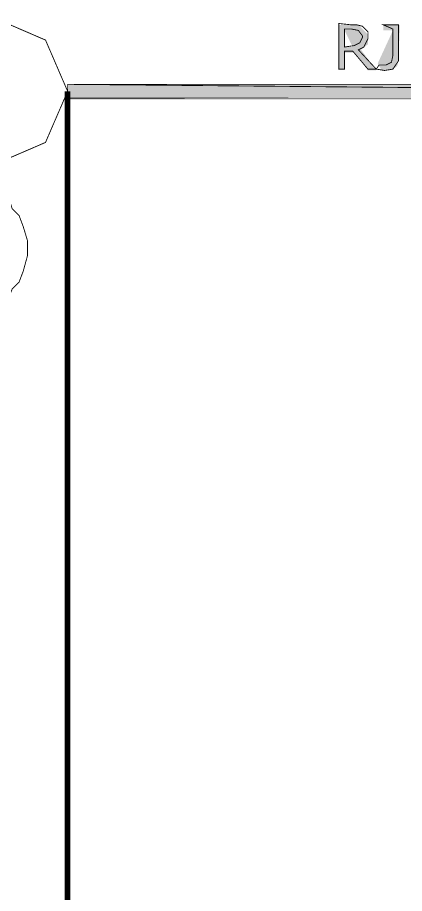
# Model space of a CAD drawing. Header units: millimetres. Extents: x 688550 to 690417, y 7458888 to 7459543.
# Drawn here: x 690210.49 to 690231.2, y 7459453.01 to 7459499.95 of the extents above; entities that cross this region are included whole.
import ezdxf

# ---------------------------------------------------------------- set-up
doc = ezdxf.new("R2010")
doc.units = ezdxf.units.MM
doc.header["$LTSCALE"] = 3
doc.header["$MEASUREMENT"] = 0
doc.layers.add('H', color=7, linetype='Continuous')
doc.layers.add('P', color=7, linetype='Continuous')
doc.linetypes.add('FENCELINE1', pattern='A,0.25,-0.1,[133,ltypeshp.shx,S=0.1,R=0,X=-0.1,Y=0],-0.1,1', length=1.45)

msp = doc.modelspace()

# ---------------------------------------------------------------- hatches: boundary and pattern name
at = {"layer": 'H', "linetype": 'Continuous'}
for points in [[(690229.246, 7459497.109), (690228.507, 7459498.071), (690227.991, 7459498.071), (690227.991, 7459498.365), (690228.432, 7459498.365), (690227.991, 7459499.256), (690227.991, 7459498.365), (690227.991, 7459498.071), (690227.991, 7459497.181), (690227.692, 7459497.181), (690227.692, 7459499.554), (690228.36, 7459499.554), (690228.654, 7459499.554), (690228.805, 7459499.478), (690229.246, 7459499.033), (690229.246, 7459498.739), (690229.246, 7459498.516), (690228.877, 7459498.218), (690229.692, 7459497.109), (690229.246, 7459497.109)], [(690230.359, 7459497.109), (690230.212, 7459497.109), (690229.99, 7459497.109), (690229.767, 7459497.479), (690230.582, 7459499.256), (690230.065, 7459499.256), (690230.065, 7459499.554), (690230.952, 7459499.554), (690230.88, 7459497.773), (690230.88, 7459497.626), (690230.805, 7459497.332), (690230.582, 7459497.181), (690230.359, 7459497.109)], [(690292.96, 7459495.551), (690213.173, 7459496.366), (690292.96, 7459496.366), (690292.96, 7459495.551)], [(690213.173, 7459495.551), (690213.173, 7459496.366), (690292.96, 7459495.551), (690213.173, 7459495.551)]]:
    msp.add_hatch(color=256, dxfattribs=at).paths.add_polyline_path(points)

# ---------------------------------------------------------------- linework, layer by layer
at = {"color": 7, "linetype": 'FENCELINE1', "const_width": 0.3}
msp.add_lwpolyline([(690213.173, 7459495.996), (690213.173, 7459442.594)], dxfattribs=at)
at = {"layer": 'P', "color": 5, "const_width": 0.0462}
msp.add_lwpolyline([(690209.246, 7459492.069), (690211.989, 7459493.254), (690213.173, 7459495.996), (690211.989, 7459498.739), (690209.246, 7459499.923)], dxfattribs=at)
at = {"layer": 'P', "const_width": 0.0462}
for points in [[(690229.692, 7459497.181), (690228.73, 7459498.218), (690229.028, 7459498.365), (690229.246, 7459498.81), (690229.246, 7459499.184), (690228.952, 7459499.478), (690228.654, 7459499.554), (690228.36, 7459499.554), (690227.692, 7459499.625), (690227.692, 7459497.181), (690227.991, 7459497.181), (690227.991, 7459498.147), (690228.432, 7459498.147), (690229.246, 7459497.181), (690229.692, 7459497.181), (690229.692, 7459497.181)], [(690228.952, 7459498.886), (690228.805, 7459498.588), (690228.507, 7459498.441), (690227.991, 7459498.365), (690227.991, 7459499.331), (690228.36, 7459499.331), (690228.73, 7459499.256), (690228.952, 7459498.962), (690228.952, 7459498.886), (690228.952, 7459498.886)], [(690230.88, 7459497.773), (690230.88, 7459499.554), (690230.065, 7459499.554), (690230.582, 7459499.331), (690230.582, 7459497.924), (690230.506, 7459497.55), (690230.212, 7459497.403), (690229.843, 7459497.403), (690229.692, 7459497.181), (690230.137, 7459497.109), (690230.582, 7459497.181), (690230.88, 7459497.626), (690230.88, 7459497.773), (690230.88, 7459497.773)], [(690292.885, 7459495.627), (690292.885, 7459496.366), (690213.173, 7459496.366), (690292.885, 7459495.627), (690292.885, 7459495.627)], [(690292.885, 7459495.627), (690213.173, 7459496.366), (690213.173, 7459495.627), (690292.885, 7459495.627), (690292.885, 7459495.627)], [(690210.061, 7459490.146), (690210.208, 7459489.701), (690210.577, 7459489.331), (690210.8, 7459488.735), (690211.023, 7459487.995), (690211.023, 7459487.181), (690210.8, 7459486.366), (690210.577, 7459485.774), (690210.208, 7459485.404), (690210.061, 7459485.03)]]:
    msp.add_lwpolyline(points, dxfattribs=at)

doc.saveas('drawing.dxf')
